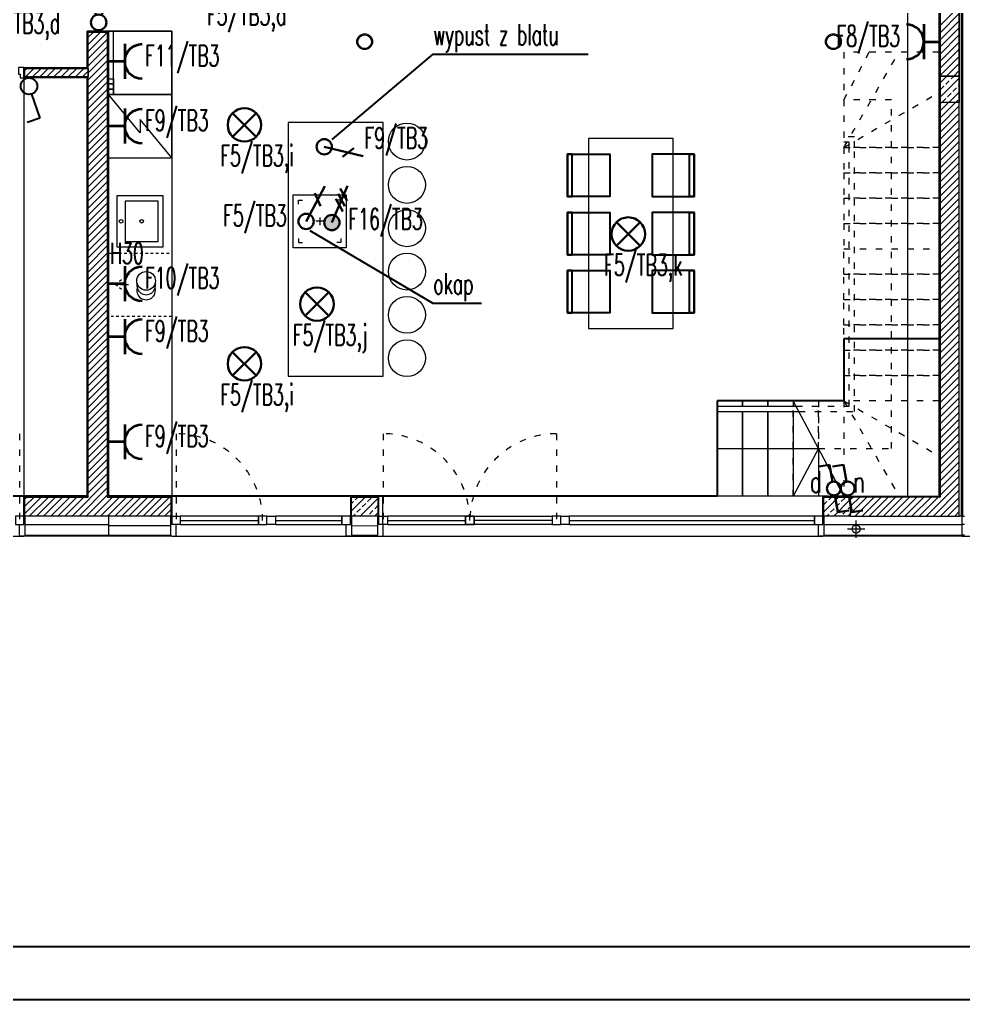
# Model space of a CAD drawing. Header units: millimetres. Extents: x 1780 to 154263, y -7240 to 17216.
# Drawn here: x 119359 to 120252, y 2437 to 3365 of the extents above; entities that cross this region are included whole.
import ezdxf

# ---------------------------------------------------------------- set-up
doc = ezdxf.new("R2010")
doc.units = ezdxf.units.MM
doc.linetypes.add('0.5_0.5', pattern=[1, 0.5, -0.5])
doc.linetypes.add('ACAD_ISO03W100', pattern=[30, 12, -18])
for name, color, linetype, lineweight in [('2d_SX_aranżacja drukowana', 200, 'Continuous', 5), ('2d_SX_aranżacja niedrukowana', 191, 'Continuous', 5), ('2d_SX_gruba przekroje', 90, 'Continuous', 20), ('2d_SX_instalacje - kanalizacja opadowa', 130, 'Continuous', 5), ('2d_SX_oznaczenia', 40, 'Continuous', 0), ('2d_SX_stolarka drzwiowa', 211, 'Continuous', 5), ('2d_SX_stolarka okienna', 5, 'Continuous', 5), ('2d_SX_szraf', 251, 'Continuous', 0), ('2d_SX_warstwy', 181, 'Continuous', 9), ('2d_SX_widok', 10, 'Continuous', 9)]:
    doc.layers.add(name, color=color, linetype=linetype, lineweight=lineweight)
doc.layers.add('2d_SX_powierzchnia', color=251, linetype='Continuous', plot=False)
for name, color, linetype in [('2d_SX_rewizja 18 września', 210, 'Continuous'), ('60 instalacje elektryka', 10, 'Continuous'), ('BA-widok', 1, 'Continuous')]:
    doc.layers.add(name, color=color, linetype=linetype)
doc.styles.add('OPIS', font='simplex.shx', dxfattribs={"width": 0.7, "height": 4})
doc.linetypes.add('ZIGZAG', pattern='A,0.00254,-5.08,[131,ltypeshp.shx,S=5.08,R=0,X=-5.08,Y=0],-10.16,[131,ltypeshp.shx,S=5.08,R=180,X=5.08,Y=0],-5.08', length=20.32254)

# ---------------------------------------------------------------- blocks, each defined once
blk = doc.blocks.new('PDKLD B1')
at = {"layer": '2d_SX_szraf'}
h = blk.add_hatch(dxfattribs=at)
h.set_pattern_fill('ANSI31', color=8, scale=1.5, angle=90, style=0)
h.set_pattern_definition([(45, (4094.675, -11086.748), (-3.36759605, 3.36759605), [])])
h.paths.add_polyline_path([(111730.67, -12986.54), (111730.67, -12978.54), (111790.67, -12978.54), (111790.67, -12986.54)])
at = {"color": 8}
for points in [[(112244.06, -13059.83), (112284.06, -13059.83), (112284.06, -13099.83), (112244.06, -13099.83)], [(112244.06, -13099.83), (112248.5, -13099.83), (112248.5, -13059.83), (112244.06, -13059.83), (112244.06, -13059.83)], [(112364.06, -13059.83), (112324.06, -13059.83), (112324.06, -13099.83), (112364.06, -13099.83)], [(112364.06, -13099.83), (112359.61, -13099.83), (112359.61, -13059.83), (112364.06, -13059.83), (112364.06, -13059.83)], [(112244.06, -13114.83), (112284.06, -13114.83), (112284.06, -13154.83), (112244.06, -13154.83)], [(112244.06, -13154.83), (112248.5, -13154.83), (112248.5, -13114.83), (112244.06, -13114.83), (112244.06, -13114.83)], [(112364.06, -13114.83), (112324.06, -13114.83), (112324.06, -13154.83), (112364.06, -13154.83)], [(112364.06, -13154.83), (112359.61, -13154.83), (112359.61, -13114.83), (112364.06, -13114.83), (112364.06, -13114.83)], [(112244.06, -13169.83), (112284.06, -13169.83), (112284.06, -13209.83), (112244.06, -13209.83)], [(112244.06, -13209.83), (112248.5, -13209.83), (112248.5, -13169.83), (112244.06, -13169.83), (112244.06, -13169.83)], [(112364.06, -13169.83), (112324.06, -13169.83), (112324.06, -13209.83), (112364.06, -13209.83)], [(112364.06, -13209.83), (112359.61, -13209.83), (112359.61, -13169.83), (112364.06, -13169.83), (112364.06, -13169.83)]]:
    blk.add_lwpolyline(points, close=True, dxfattribs=at)
at = {"layer": '2d_SX_aranżacja drukowana', "color": 8}
for p, q in [((111809.67, -12943.26), (111869.67, -12943.26)), ((111809.67, -13383.26), (111809.67, -12943.26)), ((111869.67, -12943.26), (111869.67, -13383.26)), ((112069.67, -13029.76), (111979.67, -13029.76)), ((111979.67, -13029.76), (111979.67, -13269.76)), ((112069.67, -13269.76), (112069.67, -13029.76)), ((111979.67, -13269.76), (112069.67, -13269.76)), ((111869.67, -13383.26), (111809.67, -13383.26))]:
    blk.add_line(p, q, dxfattribs=at)
at = {"layer": '2d_SX_aranżacja drukowana', "color": 8, "ltscale": 5}
for points in [[(111869.67, -13003.26), (111869.67, -12943.26), (111809.67, -12943.26), (111809.67, -13003.26)], [(111809.67, -12993.26), (111809.67, -12988.26), (111814.67, -12988.26), (111814.67, -12993.26)], [(111809.67, -12998.26), (111809.67, -12993.26), (111814.67, -12993.26), (111814.67, -12998.26)], [(111809.67, -13003.26), (111809.67, -12998.26), (111814.67, -12998.26), (111814.67, -13003.26)]]:
    blk.add_lwpolyline(points, close=True, dxfattribs=at)
blk.add_lwpolyline([(111809.67, -13003.26), (111814.67, -13003.26), (111814.67, -12943.26)], dxfattribs=at)
at = {"layer": '2d_SX_aranżacja drukowana', "color": 8}
for points in [[(111869.67, -13003.26), (111809.67, -13003.26), (111809.67, -13063.26), (111869.67, -13063.26)], [(111861.67, -13147.26), (111861.67, -13099.26), (111817.67, -13099.26), (111817.67, -13147.26)], [(111984.67, -13098.26), (112034.67, -13098.26), (112034.67, -13148.26), (111984.67, -13148.26)], [(111856.67, -13142.26), (111856.67, -13104.26), (111825.67, -13104.26), (111825.67, -13142.26)]]:
    blk.add_lwpolyline(points, close=True, dxfattribs=at)
for points in [[(111869.67, -13063.26), (111839.67, -13026.86), (111839.67, -13039.66), (111809.67, -13003.26)], [(111989.67, -13106.97), (111989.67, -13103.26), (111993.39, -13103.26)], [(112029.67, -13106.97), (112029.67, -13103.26), (112025.96, -13103.26)], [(112009.67, -13119.54), (112009.67, -13123.26), (112005.96, -13123.26)], [(112013.39, -13123.26), (112009.67, -13123.26), (112009.67, -13126.97)], [(111989.67, -13139.54), (111989.67, -13143.26), (111993.39, -13143.26)], [(112029.67, -13139.54), (112029.67, -13143.26), (112025.96, -13143.26)]]:
    blk.add_lwpolyline(points, dxfattribs=at)
at = {"layer": '2d_SX_aranżacja drukowana', "color": 8, "linetype": '0.5_0.5', "ltscale": 5}
blk.add_lwpolyline([(111809.67, -13213.26), (111809.67, -13153.26), (111869.67, -13153.26), (111869.67, -13213.26)], close=True, dxfattribs=at)
for points in [[(111816.22, -13182.95), (111829.74, -13172.78)], [(111816.22, -13182.95), (111829.74, -13193.12)], [(111816.22, -13182.95), (111831.13, -13182.95)]]:
    blk.add_lwpolyline(points, dxfattribs=at)
at = {"layer": '2d_SX_aranżacja drukowana', "color": 8}
for centre, radius in [((111821.67, -13123.26), 1.75), ((111841.17, -13123.26), 1.75), ((111845.41, -13179.63), 8.84)]:
    blk.add_circle(centre, radius, dxfattribs=at)
for centre, start, end in [((111845.41, -13183.9), 166.04438, 13.95562), ((111845.41, -13188.63), 164.45458, 15.54542)]:
    blk.add_arc(centre, 8.84, start, end, dxfattribs=at)
at = {"layer": '2d_SX_aranżacja niedrukowana', "color": 8}
for p, q in [((112565.67, -12633.26), (112565.67, -13383.26)), ((111789.67, -12987.54), (111729.67, -12987.54)), ((111729.67, -12987.54), (111729.67, -13383.26)), ((111789.67, -13383.26), (111789.67, -12987.54)), ((112344.06, -13044.83), (112264.06, -13044.83)), ((112264.06, -13044.83), (112264.06, -13224.83)), ((112344.06, -13224.83), (112344.06, -13044.83)), ((112264.06, -13224.83), (112344.06, -13224.83)), ((111729.67, -13383.26), (111789.67, -13383.26))]:
    blk.add_line(p, q, dxfattribs=at)
at = {"layer": '2d_SX_aranżacja niedrukowana', "color": 8, "linetype": 'ACAD_ISO03W100', "ltscale": 0.5}
for p, q in [((112069.67, -13029.76), (112039.67, -13029.76)), ((112069.67, -13269.76), (112069.67, -13029.76)), ((112039.67, -13269.76), (112069.67, -13269.76))]:
    blk.add_line(p, q, dxfattribs=at)
at = {"layer": '2d_SX_aranżacja niedrukowana', "color": 8}
for centre in [(112092.17, -13047.76), (112092.17, -13088.76), (112092.17, -13088.76), (112092.17, -13129.76), (112092.17, -13170.76), (112092.17, -13211.76), (112092.17, -13252.76)]:
    blk.add_circle(centre, 17.5, dxfattribs=at)
at = {"layer": '2d_SX_gruba przekroje', "color": 8}
for p, q in [((112595.67, -13383.26), (112595.67, -12632.26)), ((111789.67, -12977.54), (111789.67, -12943.26)), ((111789.67, -12943.26), (111809.67, -12943.26)), ((111809.67, -12943.26), (111809.67, -13383.26)), ((111729.67, -12987.54), (111729.67, -12977.54)), ((111729.67, -12977.54), (111789.67, -12977.54)), ((111789.67, -12987.54), (111729.67, -12987.54)), ((111789.67, -13383.26), (111789.67, -12987.54)), ((111729.67, -13383.26), (111729.67, -13383.26)), ((111729.67, -13383.26), (111789.67, -13383.26)), ((111809.67, -13383.26), (111869.67, -13383.26)), ((111869.67, -13383.26), (111869.67, -13383.26)), ((112065.67, -13383.26), (112038.67, -13383.26)), ((112038.67, -13383.26), (112038.67, -13410.26)), ((112065.67, -13410.26), (112065.67, -13383.26)), ((112485.67, -13383.26), (112485.67, -13383.26)), ((112485.67, -13383.26), (112595.67, -13383.26)), ((111725.67, -13421.26), (111725.67, -13410.26)), ((111725.67, -13410.26), (111729.67, -13410.26)), ((111873.67, -13410.26), (111869.67, -13410.26)), ((111873.67, -13421.26), (111873.67, -13410.26)), ((112034.67, -13421.26), (112034.67, -13410.26)), ((112034.67, -13410.26), (112038.67, -13410.26)), ((112069.67, -13410.26), (112065.67, -13410.26)), ((112069.67, -13421.26), (112069.67, -13410.26)), ((112481.67, -13421.26), (112481.67, -13410.26)), ((112481.67, -13410.26), (112485.67, -13410.26)), ((111729.67, -13421.26), (111725.67, -13421.26)), ((111869.67, -13421.26), (111729.67, -13421.26)), ((111869.67, -13421.26), (111873.67, -13421.26)), ((112038.67, -13421.26), (112034.67, -13421.26)), ((112038.67, -13421.26), (112065.67, -13421.26)), ((112065.67, -13421.26), (112069.67, -13421.26)), ((112485.67, -13421.26), (112481.67, -13421.26)), ((112617.17, -13421.26), (112485.67, -13421.26)), ((112617.17, -13421.26), (112748.67, -13421.26))]:
    blk.add_line(p, q, dxfattribs=at)
for centre, radius in [((112052.17, -12953.26), 7.5), ((112052.17, -12953.26), 6.5), ((112495.67, -12953.26), 7.5), ((112495.67, -12953.26), 6.5)]:
    blk.add_circle(centre, radius, dxfattribs=at)
at = {"layer": '2d_SX_instalacje - kanalizacja opadowa', "color": 8}
for points in [[(112517.17, -13422.67), (112517.17, -13406.34)], [(112525.34, -13414.51), (112509.01, -13414.51)]]:
    blk.add_lwpolyline(points, dxfattribs=at)
blk.add_circle((112517.17, -13414.51), 3.75, dxfattribs=at)
at = {"layer": '2d_SX_oznaczenia', "color": 8, "linetype": 'ACAD_ISO03W100', "ltscale": 0.5}
for p, q in [((112505.67, -13008.26), (112529.57, -12963.26)), ((112550.67, -13008.26), (112505.67, -13008.26)), ((112550.67, -13338.26), (112550.67, -13008.26)), ((112481.67, -13338.26), (112550.67, -13338.26))]:
    blk.add_line(p, q, dxfattribs=at)
at = {"layer": '2d_SX_oznaczenia', "color": 8, "ltscale": 0.5}
for p, q in [((112505.67, -13383.26), (112457.67, -13293.26)), ((112385.67, -13338.26), (112481.67, -13338.26)), ((112481.67, -13338.26), (112457.67, -13383.26))]:
    blk.add_line(p, q, dxfattribs=at)
at = {"layer": '2d_SX_powierzchnia', "color": 8}
for p, q in [((112595.67, -12633.26), (112595.67, -13234.59)), ((111789.67, -12943.26), (111809.67, -12943.26)), ((111789.67, -12987.54), (111789.67, -13383.26)), ((112595.67, -13234.59), (112505.67, -13234.59)), ((112505.67, -13234.59), (112505.67, -13293.26)), ((112505.67, -13293.26), (112385.67, -13293.26)), ((112385.67, -13293.26), (112385.67, -13383.26)), ((111789.67, -13383.26), (111369.67, -13383.26)), ((112385.67, -13383.26), (111809.67, -13383.26))]:
    blk.add_line(p, q, dxfattribs=at)
at = {"layer": '2d_SX_stolarka drzwiowa', "color": 8}
blk.add_lwpolyline([(111726.17, -12987.54), (111729.67, -12987.54), (111729.67, -12977.54), (111724.67, -12977.54), (111724.67, -12984.04), (111726.17, -12984.04), (111726.17, -12987.54)], dxfattribs=at)
at = {"layer": '2d_SX_stolarka okienna', "color": 8, "linetype": 'ACAD_ISO03W100', "ltscale": 0.5}
for p, q in [((111725.67, -13324.26), (111725.67, -13406.26)), ((111873.67, -13324.26), (111873.67, -13406.26)), ((112069.67, -13324.26), (112069.67, -13406.26)), ((112233.67, -13324.26), (112233.67, -13406.26))]:
    blk.add_line(p, q, dxfattribs=at)
at = {"layer": '2d_SX_stolarka okienna', "color": 8}
for points in [[(111729.67, -13402.26), (111721.67, -13402.26), (111721.67, -13410.26), (111729.67, -13410.26), (111729.67, -13402.26)], [(111869.67, -13402.26), (111877.67, -13402.26), (111877.67, -13410.26), (111869.67, -13410.26), (111869.67, -13402.26)], [(111877.67, -13402.26), (111877.67, -13410.26), (111951.67, -13410.26), (111951.67, -13402.26)], [(111959.67, -13402.26), (111951.67, -13402.26), (111951.67, -13410.26), (111959.67, -13410.26), (111959.67, -13402.26)], [(111959.67, -13402.26), (111967.67, -13402.26), (111967.67, -13410.26), (111959.67, -13410.26), (111959.67, -13402.26)], [(111967.67, -13402.26), (111967.67, -13410.26), (112030.67, -13410.26), (112030.67, -13402.26)], [(112038.67, -13402.26), (112030.67, -13402.26), (112030.67, -13410.26), (112038.67, -13410.26), (112038.67, -13402.26)], [(112065.67, -13402.26), (112073.67, -13402.26), (112073.67, -13410.26), (112065.67, -13410.26), (112065.67, -13402.26)], [(112073.67, -13402.26), (112073.67, -13410.26), (112147.67, -13410.26), (112147.67, -13402.26)], [(112147.67, -13402.26), (112155.67, -13402.26), (112155.67, -13410.26), (112147.67, -13410.26), (112147.67, -13402.26)], [(112155.67, -13402.26), (112147.67, -13402.26), (112147.67, -13410.26), (112155.67, -13410.26), (112155.67, -13402.26)], [(112229.67, -13402.26), (112229.67, -13410.26), (112155.67, -13410.26), (112155.67, -13402.26)], [(112237.67, -13402.26), (112229.67, -13402.26), (112229.67, -13410.26), (112237.67, -13410.26), (112237.67, -13402.26)], [(112237.67, -13402.26), (112245.67, -13402.26), (112245.67, -13410.26), (112237.67, -13410.26), (112237.67, -13402.26)], [(112245.67, -13402.26), (112245.67, -13410.26), (112477.67, -13410.26), (112477.67, -13402.26)], [(112485.67, -13402.26), (112477.67, -13402.26), (112477.67, -13410.26), (112485.67, -13410.26), (112485.67, -13402.26)]]:
    blk.add_lwpolyline(points, close=True, dxfattribs=at)
for points in [[(111877.67, -13406.26), (111951.67, -13406.26)], [(111967.67, -13406.26), (112030.67, -13406.26)], [(112073.67, -13406.26), (112147.67, -13406.26)], [(112229.67, -13406.26), (112155.67, -13406.26)], [(112245.67, -13406.26), (112477.67, -13406.26)]]:
    blk.add_lwpolyline(points, dxfattribs=at)
at = {"layer": '2d_SX_stolarka okienna', "color": 8, "linetype": 'ACAD_ISO03W100', "ltscale": 0.5}
for centre, start, end in [((111873.51, -13406.33), 0.04855, 89.8832), ((112069.51, -13406.33), 0.04855, 89.8832), ((112233.84, -13406.33), 90.1168, 179.95145)]:
    blk.add_arc(centre, 82.07, start, end, dxfattribs=at)
at = {"layer": '2d_SX_szraf', "color": 8, "linetype": 'Continuous'}
for p, q in [((112596.67, -12937.99), (112614.67, -12919.99)), ((112596.67, -12944.73), (112614.67, -12926.73)), ((112596.67, -12951.46), (112614.67, -12933.46)), ((111790.67, -12949.08), (111795.49, -12944.26)), ((111790.67, -12955.81), (111802.23, -12944.26)), ((112596.67, -12958.2), (112614.67, -12940.2)), ((111790.67, -12962.55), (111808.67, -12944.55)), ((111790.67, -12969.28), (111808.67, -12951.28)), ((112596.67, -12964.93), (112614.67, -12946.93)), ((112596.67, -12971.67), (112614.67, -12953.67)), ((111790.67, -12976.02), (111808.67, -12958.02)), ((112596.67, -12978.4), (112614.67, -12960.4)), ((111790.67, -12982.75), (111808.67, -12964.75)), ((111790.67, -12989.49), (111808.67, -12971.49)), ((112596.67, -12985.14), (112614.67, -12967.14)), ((111790.67, -12996.22), (111808.67, -12978.22)), ((112602.79, -12985.76), (112614.67, -12973.87)), ((112609.52, -12985.76), (112614.67, -12980.61)), ((111790.67, -13002.96), (111808.67, -12984.96)), ((112596.67, -12992.16), (112603.07, -12985.76)), ((112596.67, -13005.63), (112614.67, -12987.63)), ((112601.98, -12993.59), (112605.34, -12990.22)), ((112607.03, -12988.54), (112609.81, -12985.76)), ((111790.67, -13009.69), (111808.67, -12991.69)), ((111790.67, -13016.43), (111808.67, -12998.43)), ((112596.93, -12998.64), (112600.29, -12995.27)), ((112608.71, -13000.32), (112612.08, -12996.96)), ((112613.76, -12995.27), (112614.67, -12994.36)), ((111790.67, -13023.16), (111808.67, -13005.16)), ((112598.61, -13010.43), (112601.98, -13007.06)), ((112603.66, -13005.38), (112607.03, -13002.01)), ((112605.02, -13010.76), (112614.67, -13001.1)), ((112611.75, -13010.76), (112613.76, -13008.74)), ((111790.67, -13029.9), (111808.67, -13011.9)), ((111790.67, -13036.64), (111808.67, -13018.64)), ((112596.67, -13011.92), (112597.83, -13010.76)), ((112596.67, -13018.65), (112604.57, -13010.76)), ((112596.67, -13025.39), (112611.3, -13010.76)), ((112596.67, -13032.12), (112614.67, -13014.12)), ((111790.67, -13043.37), (111808.67, -13025.37)), ((112596.67, -13038.86), (112614.67, -13020.86)), ((112596.67, -13045.59), (112614.67, -13027.59)), ((111790.67, -13050.11), (111808.67, -13032.11)), ((112596.67, -13052.33), (112614.67, -13034.33)), ((111790.67, -13056.84), (111808.67, -13038.84)), ((111790.67, -13063.58), (111808.67, -13045.58)), ((112596.67, -13059.06), (112614.67, -13041.06)), ((111790.67, -13070.31), (111808.67, -13052.31)), ((112596.67, -13065.8), (112614.67, -13047.8)), ((112596.67, -13072.53), (112614.67, -13054.53)), ((111790.67, -13077.05), (111808.67, -13059.05)), ((112596.67, -13079.27), (112614.67, -13061.27)), ((111790.67, -13083.78), (111808.67, -13065.78)), ((111790.67, -13090.52), (111808.67, -13072.52)), ((112596.67, -13086), (112614.67, -13068)), ((111790.67, -13097.25), (111808.67, -13079.25)), ((112596.67, -13092.74), (112614.67, -13074.74)), ((112596.67, -13099.47), (112614.67, -13081.47)), ((111790.67, -13103.99), (111808.67, -13085.99)), ((111790.67, -13110.72), (111808.67, -13092.72)), ((112596.67, -13106.21), (112614.67, -13088.21)), ((111790.67, -13117.46), (111808.67, -13099.46)), ((112596.67, -13112.95), (112614.67, -13094.95)), ((112596.67, -13119.68), (112614.67, -13101.68)), ((111790.67, -13124.19), (111808.67, -13106.19)), ((112596.67, -13126.42), (112614.67, -13108.42)), ((111790.67, -13130.93), (111808.67, -13112.93)), ((111790.67, -13137.66), (111808.67, -13119.66)), ((112596.67, -13133.15), (112614.67, -13115.15)), ((111790.67, -13144.4), (111808.67, -13126.4)), ((112596.67, -13139.89), (112614.67, -13121.89)), ((112596.67, -13146.62), (112614.67, -13128.62)), ((111790.67, -13151.13), (111808.67, -13133.13)), ((112596.67, -13153.36), (112614.67, -13135.36)), ((111790.67, -13157.87), (111808.67, -13139.87)), ((111790.67, -13164.6), (111808.67, -13146.6)), ((112596.67, -13160.09), (112614.67, -13142.09)), ((111790.67, -13171.34), (111808.67, -13153.34)), ((112596.67, -13166.83), (112614.67, -13148.83)), ((112596.67, -13173.56), (112614.67, -13155.56)), ((111790.67, -13178.07), (111808.67, -13160.07)), ((111790.67, -13184.81), (111808.67, -13166.81)), ((112596.67, -13180.3), (112614.67, -13162.3)), ((111790.67, -13191.54), (111808.67, -13173.54)), ((112596.67, -13187.03), (112614.67, -13169.03)), ((112596.67, -13193.77), (112614.67, -13175.77)), ((111790.67, -13198.28), (111808.67, -13180.28)), ((112596.67, -13200.5), (112614.67, -13182.5)), ((111790.67, -13205.01), (111808.67, -13187.01)), ((111790.67, -13211.75), (111808.67, -13193.75)), ((112596.67, -13207.24), (112614.67, -13189.24)), ((111790.67, -13218.49), (111808.67, -13200.49)), ((112596.67, -13213.97), (112614.67, -13195.97)), ((112596.67, -13220.71), (112614.67, -13202.71)), ((111790.67, -13225.22), (111808.67, -13207.22)), ((112596.67, -13227.44), (112614.67, -13209.44)), ((111790.67, -13231.96), (111808.67, -13213.96)), ((111790.67, -13238.69), (111808.67, -13220.69)), ((112596.67, -13234.18), (112614.67, -13216.18)), ((111790.67, -13245.43), (111808.67, -13227.43)), ((112596.67, -13240.91), (112614.67, -13222.91)), ((112596.67, -13247.65), (112614.67, -13229.65)), ((111790.67, -13252.16), (111808.67, -13234.16)), ((111790.67, -13258.9), (111808.67, -13240.9)), ((112596.67, -13254.38), (112614.67, -13236.38)), ((111790.67, -13265.63), (111808.67, -13247.63)), ((112596.67, -13261.12), (112614.67, -13243.12)), ((112596.67, -13267.85), (112614.67, -13249.85)), ((111790.67, -13272.37), (111808.67, -13254.37)), ((112596.67, -13274.59), (112614.67, -13256.59)), ((111790.67, -13279.1), (111808.67, -13261.1)), ((111790.67, -13285.84), (111808.67, -13267.84)), ((112596.67, -13281.33), (112614.67, -13263.33)), ((111790.67, -13292.57), (111808.67, -13274.57)), ((112596.67, -13288.06), (112614.67, -13270.06)), ((112596.67, -13294.8), (112614.67, -13276.8)), ((111790.67, -13299.31), (111808.67, -13281.31)), ((112596.67, -13301.53), (112614.67, -13283.53)), ((111790.67, -13306.04), (111808.67, -13288.04)), ((111790.67, -13312.78), (111808.67, -13294.78)), ((112596.67, -13308.27), (112614.67, -13290.27)), ((111790.67, -13319.51), (111808.67, -13301.51)), ((112596.67, -13315), (112614.67, -13297)), ((112596.67, -13321.74), (112614.67, -13303.74)), ((111790.67, -13326.25), (111808.67, -13308.25)), ((111790.67, -13332.98), (111808.67, -13314.98)), ((112596.67, -13328.47), (112614.67, -13310.47)), ((111790.67, -13339.72), (111808.67, -13321.72)), ((112596.67, -13335.21), (112614.67, -13317.21)), ((112596.67, -13341.94), (112614.67, -13323.94)), ((111790.67, -13346.45), (111808.67, -13328.45)), ((112596.67, -13348.68), (112614.67, -13330.68)), ((111790.67, -13353.19), (111808.67, -13335.19)), ((111790.67, -13359.92), (111808.67, -13341.92)), ((112596.67, -13355.41), (112614.67, -13337.41)), ((111790.67, -13366.66), (111808.67, -13348.66)), ((112596.67, -13362.15), (112614.67, -13344.15)), ((112596.67, -13368.88), (112614.67, -13350.88)), ((111790.67, -13373.39), (111808.67, -13355.39)), ((112596.67, -13375.62), (112614.67, -13357.62)), ((111775.28, -13402.26), (111808.67, -13368.87)), ((111790.67, -13380.13), (111808.67, -13362.13)), ((112596.67, -13382.35), (112614.67, -13364.35)), ((111782.02, -13402.26), (111808.67, -13375.6)), ((112583.51, -13402.26), (112614.67, -13371.09)), ((112590.24, -13402.26), (112614.67, -13377.82)), ((111730.67, -13386.25), (111732.67, -13384.26)), ((111730.67, -13392.98), (111739.4, -13384.26)), ((111730.67, -13399.72), (111746.14, -13384.26)), ((111734.87, -13402.26), (111752.87, -13384.26)), ((111741.61, -13402.26), (111759.61, -13384.26)), ((111748.34, -13402.26), (111766.34, -13384.26)), ((111755.08, -13402.26), (111773.08, -13384.26)), ((111761.81, -13402.26), (111779.81, -13384.26)), ((111768.55, -13402.26), (111786.55, -13384.26)), ((111788.75, -13402.26), (111808.67, -13382.34)), ((111795.49, -13402.26), (111813.49, -13384.26)), ((111802.22, -13402.26), (111820.22, -13384.26)), ((111808.96, -13402.26), (111826.96, -13384.26)), ((111815.69, -13402.26), (111833.69, -13384.26)), ((111822.43, -13402.26), (111840.43, -13384.26)), ((111829.16, -13402.26), (111847.16, -13384.26)), ((111835.9, -13402.26), (111853.9, -13384.26)), ((111842.63, -13402.26), (111860.63, -13384.26)), ((111849.37, -13402.26), (111867.37, -13384.26)), ((112039.67, -13397.1), (112052.51, -13384.26)), ((112039.67, -13390.36), (112041.51, -13388.52)), ((112043.19, -13386.84), (112045.78, -13384.26)), ((112047.98, -13402.26), (112064.67, -13385.57)), ((112054.98, -13388.52), (112058.35, -13385.16)), ((112486.67, -13384.65), (112487.07, -13384.26)), ((112486.67, -13398.12), (112500.54, -13384.26)), ((112486.67, -13391.38), (112489.53, -13388.52)), ((112491.22, -13386.84), (112493.8, -13384.26)), ((112496.01, -13402.26), (112511.67, -13386.59)), ((112503, -13388.52), (112506.37, -13385.16)), ((112511.67, -13386.53), (112513.95, -13384.26)), ((112511.67, -13393.27), (112520.68, -13384.26)), ((112511.67, -13400), (112527.42, -13384.26)), ((112516.15, -13402.26), (112534.15, -13384.26)), ((112522.89, -13402.26), (112540.89, -13384.26)), ((112529.62, -13402.26), (112547.62, -13384.26)), ((112536.36, -13402.26), (112554.36, -13384.26)), ((112543.09, -13402.26), (112561.09, -13384.26)), ((112549.83, -13402.26), (112567.83, -13384.26)), ((112556.56, -13402.26), (112574.56, -13384.26)), ((112563.3, -13402.26), (112581.3, -13384.26)), ((112570.03, -13402.26), (112588.03, -13384.26)), ((112576.77, -13402.26), (112594.77, -13384.26)), ((112596.98, -13402.26), (112614.67, -13384.56)), ((111856.1, -13402.26), (111868.67, -13389.69)), ((111862.84, -13402.26), (111868.67, -13396.42)), ((112044.88, -13398.63), (112048.25, -13395.26)), ((112049.93, -13393.58), (112053.3, -13390.21)), ((112056.66, -13400.31), (112060.03, -13396.94)), ((112061.72, -13395.26), (112064.67, -13392.3)), ((112492.9, -13398.63), (112496.27, -13395.26)), ((112497.95, -13393.58), (112501.32, -13390.21)), ((112504.69, -13400.31), (112508.05, -13396.94)), ((112509.74, -13395.26), (112511.67, -13393.33)), ((112603.71, -13402.26), (112614.67, -13391.29)), ((112610.45, -13402.26), (112614.67, -13398.03)), ((112041.25, -13402.26), (112043.19, -13400.31)), ((112054.72, -13402.26), (112054.98, -13402)), ((112061.45, -13402.26), (112064.67, -13399.04)), ((112489.27, -13402.26), (112491.22, -13400.31)), ((112502.74, -13402.26), (112503, -13402)), ((112509.48, -13402.26), (112511.67, -13400.06))]:
    blk.add_line(p, q, dxfattribs=at)
at = {"layer": '2d_SX_szraf', "color": 8, "linetype": 'ZIGZAG'}
for p, q in [((111730.67, -13410.26), (111809.67, -13410.26)), ((111809.67, -13411.26), (111868.67, -13411.26)), ((112039.67, -13411.31), (112064.67, -13411.26)), ((112486.67, -13410.26), (112614.67, -13410.26)), ((112614.67, -13410.26), (112617.17, -13410.26)), ((112619.67, -13410.26), (112617.17, -13410.26))]:
    blk.add_line(p, q, dxfattribs=at)
at = {"layer": '2d_SX_warstwy', "color": 8}
for p, q in [((112614.67, -12594.26), (112614.67, -12985.76)), ((112614.67, -13402.26), (112614.67, -12594.26)), ((112614.67, -13402.26), (112614.67, -12594.26)), ((112616.67, -12594.26), (112616.67, -13402.26)), ((112617.67, -12594.26), (112617.67, -13402.26)), ((112596.67, -12985.76), (112596.67, -12612.26)), ((112596.67, -12612.26), (112596.67, -13384.26)), ((111790.67, -13384.26), (111790.67, -12944.26)), ((111790.67, -12944.26), (111808.67, -12944.26)), ((111808.67, -12944.26), (111808.67, -13384.26)), ((112614.67, -12985.76), (112596.67, -12985.76)), ((112596.67, -12985.76), (112614.67, -12985.76)), ((112596.67, -13010.76), (112596.67, -12985.76)), ((112614.67, -12985.76), (112614.67, -13010.76)), ((112614.67, -13010.76), (112596.67, -13010.76)), ((111730.67, -13402.26), (111730.67, -13384.26)), ((111730.67, -13384.26), (111790.67, -13384.26)), ((111808.67, -13384.26), (111868.67, -13384.26)), ((111868.67, -13384.26), (111868.67, -13402.26)), ((112039.67, -13402.26), (112039.67, -13384.26)), ((112039.67, -13384.26), (112064.67, -13384.26)), ((112064.67, -13384.26), (112064.67, -13402.26)), ((112486.67, -13402.26), (112486.67, -13384.26)), ((112486.67, -13384.26), (112511.67, -13384.26)), ((112511.67, -13384.26), (112511.67, -13402.26)), ((112596.67, -13384.26), (112511.67, -13384.26)), ((112511.67, -13384.26), (112511.67, -13402.26)), ((111868.67, -13402.26), (111730.67, -13402.26)), ((111730.67, -13402.26), (111730.67, -13420.26)), ((111868.67, -13402.26), (111730.67, -13402.26)), ((111809.67, -13402.26), (111809.67, -13420.26)), ((111868.67, -13418.26), (111868.67, -13402.26)), ((112064.67, -13402.26), (112039.67, -13402.26)), ((112039.67, -13402.26), (112039.67, -13420.26)), ((112064.67, -13402.26), (112039.67, -13402.26)), ((112064.67, -13420.26), (112064.67, -13402.26)), ((112511.67, -13402.26), (112486.67, -13402.26)), ((112486.67, -13402.26), (112486.67, -13420.26)), ((112511.67, -13402.26), (112614.67, -13402.26)), ((112616.67, -13402.26), (112614.67, -13402.26)), ((112616.67, -13402.26), (112617.17, -13402.26)), ((112617.67, -13402.26), (112617.17, -13402.26)), ((112617.17, -13402.26), (112617.17, -13421.26)), ((112617.17, -13402.26), (112617.17, -13421.26)), ((112617.67, -13402.26), (112619.67, -13402.26)), ((111730.67, -13420.26), (111809.67, -13420.26)), ((111809.67, -13420.26), (111868.67, -13420.26)), ((111868.67, -13420.26), (111868.67, -13418.26)), ((112039.67, -13420.26), (112064.67, -13420.26)), ((112486.67, -13420.26), (112614.67, -13420.26)), ((112614.67, -13420.26), (112617.17, -13420.26)), ((112619.67, -13420.26), (112617.17, -13420.26))]:
    blk.add_line(p, q, dxfattribs=at)
blk.add_lwpolyline([(111730.67, -12986.54), (111730.67, -12978.54), (111790.67, -12978.54), (111790.67, -12986.54)], close=True, dxfattribs=at)
at = {"layer": '2d_SX_widok', "color": 8, "linetype": 'ACAD_ISO03W100', "ltscale": 0.5}
for p, q in [((112505.67, -13053.26), (112557.63, -12963.26)), ((112505.67, -12963.26), (112505.67, -13053.26)), ((112595.67, -12963.26), (112505.67, -12963.26)), ((112595.67, -13053.26), (112595.67, -12963.26)), ((112505.67, -13053.26), (112595.67, -13001.29)), ((112515.67, -13043.26), (112505.67, -13043.26)), ((112515.67, -13053.26), (112515.67, -13043.26)), ((112510.67, -13048.26), (112505.67, -13048.26)), ((112595.67, -13053.26), (112505.67, -13053.26)), ((112505.67, -13053.26), (112505.67, -13077.26)), ((112505.67, -13053.26), (112595.67, -13053.26)), ((112510.67, -13053.26), (112510.67, -13048.26)), ((112510.67, -13298.26), (112510.67, -13053.26)), ((112515.67, -13303.26), (112515.67, -13053.26)), ((112595.67, -13077.26), (112595.67, -13053.26)), ((112505.67, -13077.26), (112595.67, -13077.26)), ((112595.67, -13077.26), (112505.67, -13077.26)), ((112505.67, -13077.26), (112505.67, -13101.26)), ((112595.67, -13101.26), (112595.67, -13077.26)), ((112505.67, -13101.26), (112595.67, -13101.26)), ((112595.67, -13101.26), (112505.67, -13101.26)), ((112505.67, -13101.26), (112505.67, -13125.26)), ((112595.67, -13125.26), (112595.67, -13101.26)), ((112595.67, -13125.26), (112505.67, -13125.26)), ((112505.67, -13125.26), (112505.67, -13149.26)), ((112505.67, -13125.26), (112595.67, -13125.26)), ((112595.67, -13149.26), (112595.67, -13125.26)), ((112505.67, -13173.26), (112505.67, -13149.26)), ((112505.67, -13149.26), (112595.67, -13149.26)), ((112505.67, -13149.26), (112595.67, -13149.26)), ((112595.67, -13149.26), (112595.67, -13173.26)), ((112595.67, -13173.26), (112505.67, -13173.26)), ((112505.67, -13197.26), (112505.67, -13173.26)), ((112505.67, -13173.26), (112595.67, -13173.26)), ((112595.67, -13173.26), (112595.67, -13197.26)), ((112595.67, -13197.26), (112505.67, -13197.26)), ((112505.67, -13221.26), (112505.67, -13197.26)), ((112505.67, -13197.26), (112595.67, -13197.26)), ((112595.67, -13197.26), (112595.67, -13221.26)), ((112595.67, -13221.26), (112505.67, -13221.26)), ((112505.67, -13245.26), (112505.67, -13221.26)), ((112505.67, -13221.26), (112595.67, -13221.26)), ((112595.67, -13221.26), (112595.67, -13245.26)), ((112595.67, -13245.26), (112505.67, -13245.26)), ((112505.67, -13269.26), (112505.67, -13245.26)), ((112505.67, -13245.26), (112595.67, -13245.26)), ((112595.67, -13245.26), (112595.67, -13269.26)), ((112595.67, -13269.26), (112505.67, -13269.26)), ((112505.67, -13293.26), (112505.67, -13269.26)), ((112505.67, -13269.26), (112595.67, -13269.26)), ((112595.67, -13269.26), (112595.67, -13293.26)), ((112457.67, -13383.26), (112457.67, -13293.26)), ((112457.67, -13293.26), (112481.67, -13293.26)), ((112481.67, -13338.26), (112481.67, -13293.26)), ((112481.67, -13293.26), (112505.67, -13293.26)), ((112481.67, -13293.26), (112481.67, -13338.26)), ((112505.67, -13293.26), (112505.67, -13383.26)), ((112505.67, -13293.26), (112557.63, -13383.26)), ((112505.67, -13293.26), (112595.67, -13345.22)), ((112595.67, -13293.26), (112505.67, -13293.26)), ((112505.67, -13293.26), (112505.67, -13383.26)), ((112595.67, -13293.26), (112505.67, -13293.26)), ((112595.67, -13383.26), (112595.67, -13293.26)), ((112460.34, -13298.26), (112510.67, -13298.26)), ((112463.01, -13303.26), (112515.67, -13303.26)), ((112481.67, -13383.26), (112457.67, -13383.26)), ((112505.67, -13383.26), (112481.67, -13383.26)), ((112505.67, -13383.26), (112595.67, -13383.26))]:
    blk.add_line(p, q, dxfattribs=at)
at = {"layer": '2d_SX_widok', "color": 8, "ltscale": 0.5}
for p, q in [((112385.67, -13383.26), (112385.67, -13293.26)), ((112385.67, -13293.26), (112409.67, -13293.26)), ((112409.67, -13293.26), (112409.67, -13298.26)), ((112409.67, -13298.26), (112409.67, -13293.26)), ((112409.67, -13293.26), (112433.67, -13293.26)), ((112433.67, -13293.26), (112433.67, -13298.26)), ((112433.67, -13298.26), (112433.67, -13293.26)), ((112433.67, -13293.26), (112457.67, -13293.26)), ((112457.67, -13293.26), (112457.67, -13298.26)), ((112385.67, -13298.26), (112460.34, -13298.26)), ((112385.67, -13303.26), (112463.01, -13303.26)), ((112409.67, -13303.26), (112409.67, -13383.26)), ((112409.67, -13383.26), (112409.67, -13303.26)), ((112433.67, -13303.26), (112433.67, -13383.26)), ((112433.67, -13383.26), (112433.67, -13303.26)), ((112457.67, -13303.26), (112457.67, -13383.26)), ((112481.67, -13338.26), (112481.67, -13383.26)), ((111729.67, -13383.26), (111429.67, -13383.26)), ((111729.67, -13410.26), (111729.67, -13383.26)), ((112042.17, -13383.26), (111869.67, -13383.26)), ((111869.67, -13383.26), (111869.67, -13410.26)), ((112042.17, -13383.26), (112042.17, -13383.26)), ((112485.67, -13383.26), (112069.17, -13383.26)), ((112069.17, -13383.26), (112069.17, -13410.26)), ((112409.67, -13383.26), (112385.67, -13383.26)), ((112433.67, -13383.26), (112409.67, -13383.26)), ((112457.67, -13383.26), (112433.67, -13383.26)), ((112485.67, -13410.26), (112485.67, -13383.26)), ((111429.67, -13421.26), (111729.67, -13421.26)), ((111869.67, -13421.26), (112042.17, -13421.26)), ((112069.17, -13421.26), (112485.67, -13421.26))]:
    blk.add_line(p, q, dxfattribs=at)
blk = doc.blocks.new('lampa1')
at = {"layer": '60 instalacje elektryka', "lineweight": 30}
for p, q in [((2045.42, 2946.75), (2067.75, 2924.42)), ((2067.75, 2946.75), (2045.42, 2924.42))]:
    blk.add_line(p, q, dxfattribs=at)
blk.add_circle((2056.58, 2935.58), 15.79, dxfattribs=at)
blk = doc.blocks.new('swiecznikowy')
at = {"layer": '60 instalacje elektryka', "lineweight": 30}
for p, q in [((2664.24, 2089), (2665.41, 2097.95)), ((2678.19, 2087.04), (2664.24, 2089)), ((2679.06, 2083.14), (2667.28, 2075.42)), ((2667.28, 2075.42), (2672.16, 2067.82))]:
    blk.add_line(p, q, dxfattribs=at)
blk.add_circle((2683.81, 2086.25), 5.68, dxfattribs=at)
blk.add_circle((2683.81, 2086.25), 5.68, dxfattribs=at)
blk = doc.blocks.new('wyl jednbieg')
at = {"layer": '60 instalacje elektryka', "lineweight": 30}
for p, q in [((2059.79, 3882.77), (2066.28, 3897.38)), ((2066.28, 3897.38), (2075.69, 3893.31))]:
    blk.add_line(p, q, dxfattribs=at)
blk.add_circle((2057.17, 3876.88), 6.45, dxfattribs=at)
blk = doc.blocks.new('schodowy')
blk.add_blockref('wyl jednbieg', (82.33, 4.2))
at = {"rotation": 180}
blk.add_blockref('wyl jednbieg', (4196.68, 7757.96), dxfattribs=at)
blk = doc.blocks.new('jednobiegunowy')
at = {"layer": '60 instalacje elektryka'}
for p, q in [((2190.56, 2793.4), (2200.02, 2802.78)), ((2200.02, 2802.78), (2204.88, 2797.97))]:
    blk.add_line(p, q, dxfattribs=at)
blk.add_circle((2187.5, 2790.37), 4.3, dxfattribs=at)
blk = doc.blocks.new('gniazdo')
at = {"layer": '60 instalacje elektryka', "lineweight": 35}
for p, q in [((1911.13, 1039.39), (1911.13, 1043.76)), ((1911.13, 1041.58), (1909.09, 1041.58))]:
    blk.add_line(p, q, dxfattribs=at)
blk.add_arc((1913.32, 1041.58), 2.18, 90, 270, dxfattribs=at)
blk = doc.blocks.new('wypust 3f')
at = {"layer": '60 instalacje elektryka', "linetype": 'ByBlock'}
h = blk.add_hatch(color=256, dxfattribs=at)
h.dxf.hatch_style = 1
edge = h.paths.add_edge_path()
edge.add_arc((7494504.47, 5568590.24), 2.78, 0, 360)
at = {"layer": '60 instalacje elektryka', "linetype": 'ByBlock', "lineweight": 30}
for p, q in [((7494492.1, 5568582.58), (7494504.47, 5568590.24)), ((7494492.68, 5568585.31), (7494497.51, 5568583.57)), ((7494494.44, 5568586.4), (7494499.27, 5568584.66)), ((7494496.2, 5568587.48), (7494501.03, 5568585.74))]:
    blk.add_line(p, q, dxfattribs=at)
blk.add_circle((7494504.47, 5568590.24), 2.78, dxfattribs=at)

msp = doc.modelspace()

# ---------------------------------------------------------------- hatches: boundary and pattern name
at = {"layer": '60 instalacje elektryka', "linetype": 'ByBlock'}
h = msp.add_hatch(color=256, dxfattribs=at)
h.dxf.hatch_style = 1
edge = h.paths.add_edge_path()
edge.add_arc((119647.53, 3244.31), 7.23, 219.56084, 219.56084)
h = msp.add_hatch(color=256, dxfattribs=at)
h.dxf.hatch_style = 1
edge = h.paths.add_edge_path()
edge.add_arc((119630.36, 3173.67), 7.23, 295.5246, 295.5246)

# ---------------------------------------------------------------- linework, layer by layer
at = {"layer": '60 instalacje elektryka', "linetype": 'ByBlock', "lineweight": 30}
for p, q in [((119684.25, 3235.29), (119647.53, 3244.31)), ((119675.4, 3242.85), (119664.84, 3234.67)), ((119648.02, 3207.11), (119630.36, 3173.67)), ((119638.54, 3200.36), (119643.91, 3188.13))]:
    msp.add_line(p, q, dxfattribs=at)
at = {"layer": '60 instalacje elektryka'}
for points in [[(122859.32, 5410.65), (118654.7, 5410.65), (118654.7, 2437.38), (122859.32, 2437.38)], [(118746.17, 2487.38), (122808.14, 2487.38), (122808.14, 5360.65), (118746.17, 5360.65)]]:
    msp.add_lwpolyline(points, close=True, dxfattribs=at)
at = {"layer": '60 instalacje elektryka', "linetype": 'ByBlock', "lineweight": 30}
for centre in [(119647.53, 3244.31), (119630.36, 3173.67)]:
    msp.add_circle(centre, 7.23, dxfattribs=at)
at = {"layer": 'BA-widok'}
for p, q in [((119750.21, 3331.99), (119654.73, 3251.26)), ((119750.21, 3331.99), (119897.34, 3331.99)), ((119634.01, 3164.92), (119750.21, 3096.29)), ((119750.21, 3096.29), (119796.17, 3096.29))]:
    msp.add_line(p, q, dxfattribs=at)

# ---------------------------------------------------------------- block references
at = {"layer": '2d_SX_rewizja 18 września'}
msp.add_blockref('PDKLD B1', (7633.58, 16296.99), dxfattribs=at)
at = {"layer": '60 instalacje elektryka'}
for name, p, xscale, yscale, zscale, rotation in [('swiecznikowy', (121424.47, 7292.16), -1.295999999999999, 1.296, 1.296, 101.0000545508106), ('gniazdo', (134655.73, 11214.02), 7.556206694400001, 7.556206694400001, 7.556206694400001, 180), ('gniazdo', (105017.78, 11195.47), -7.556206694400001, 7.556206694400001, 7.556206694400001, 180), ('jednobiegunowy', (116574.16, 9111.35), 1.818212235840003, 1.818212235840003, 1.818212235840003, 243.7777969463271), ('gniazdo', (105017.78, 11134.26), -7.556206694400001, 7.556206694400001, 7.556206694400001, 180), ('lampa1', (116633.12, 5323.86), 1.0011, 1.0011, 1.0011, 270.0000000000001), ('lampa1', (116996.4, 5220.54), 1.0011, 1.0011, 1.0011, 270.0000000000001), ('gniazdo', (105017.78, 10984.98), -7.556206694400001, 7.556206694400001, 7.556206694400001, 180), ('lampa1', (116701.83, 5154.26), 1.0011, 1.0011, 1.0011, 270.0000000000001), ('gniazdo', (105017.78, 10934.94), -7.556206694400001, 7.556206694400001, 7.556206694400001, 180), ('lampa1', (116633.12, 5097.73), 1.0011, 1.0011, 1.0011, 270.0000000000001), ('gniazdo', (105017.78, 10835.4), -7.556206694400001, 7.556206694400001, 7.556206694400001, 180), ('schodowy', (121287.57, -1441.91), -1.018535558040001, 1.01853555804, 1.01853555804, 345.9980094314317), ('schodowy', (121300.74, -1441.91), -1.018535558040001, 1.01853555804, 1.01853555804, 345.9980094314317)]:
    msp.add_blockref(name, p, dxfattribs=dict(at, xscale=xscale, yscale=yscale, zscale=zscale, rotation=rotation))
at = {"layer": '60 instalacje elektryka', "linetype": 'ByBlock', "xscale": -2.6, "yscale": 2.6, "zscale": 2.6, "rotation": 98.90374466653995}
msp.add_blockref('wypust 3f', (11407621.72, 21494960.09), dxfattribs=at)

# ---------------------------------------------------------------- texts
at = {"layer": '60 instalacje elektryka', "lineweight": 15, "char_height": 20, "style": 'OPIS'}
for s, insert, width, attachment_point in [('\\pxql;{\\W0.6;F5/TB3,d}', (119322.47, 3371.55), 22.1829, 1), ('\\pxql;{\\W0.6;F5/TB3,d}', (119536.43, 3379.38), 22.1829, 1), ('\\pxql;{\\W0.6;wypust z blatu}', (119750.61, 3360.43), 159.9023, 1), ('\\pxql;{\\W0.6;F8/TB3}', (120132.13, 3359.08), 22.1829, 1), ('\\pxql;{\\W0.6;F11/TB3}', (119500.07, 3340.53), 22.1829, 3), ('\\pxql;{\\W0.6;F9/TB3}', (119500.07, 3279.32), 22.1829, 3), ('\\pxql;{\\W0.6;F9/TB3}', (119707.72, 3262.57), 22.1829, 3), ('\\pxql;{\\W0.6;F5/TB3,i}', (119549.05, 3245.81), 22.1829, 1), ('\\pxql;{\\W0.6;F5/TB3}', (119574, 3189.26), 22.1829, 3), ('\\pxql;{\\W0.6;F16/TB3}', (119692.5, 3186), 22.1829, 3), ('\\pxql;{\\W0.6;H30}', (119444.83, 3153.47), 35.4286, 1), ('\\pxql;{\\W0.6;F5/TB3,k}', (119912.33, 3142.49), 22.1829, 1), ('\\pxql;{\\W0.6;F10/TB3}', (119500.07, 3130.04), 22.1829, 3), ('\\pxql;{\\W0.6;okap}', (119750.61, 3124.73), 159.9023, 1), ('\\pxql;{\\W0.6;F9/TB3}', (119500.07, 3080), 22.1829, 3), ('\\pxql;{\\W0.6;F5/TB3,j}', (119617.76, 3076.21), 22.1829, 1), ('\\pxql;{\\W0.6;F5/TB3,i}', (119549.05, 3019.68), 22.1829, 1), ('\\pxql;{\\W0.6;F9/TB3}', (119500.07, 2980.45), 22.1829, 3)]:
    msp.add_mtext(s, dxfattribs=dict(at, insert=insert, width=width, attachment_point=attachment_point))
at = {"layer": '60 instalacje elektryka', "lineweight": 20, "char_height": 20, "width": 8.2, "attachment_point": 9, "rotation": 0, "style": 'OPIS'}
for s, insert in [('\\pxqr;d', (120118.31, 2917.21)), ('\\pxqr;n', (120159.08, 2917.21))]:
    msp.add_mtext(s, dxfattribs=dict(at, insert=insert))

doc.saveas('drawing.dxf')
